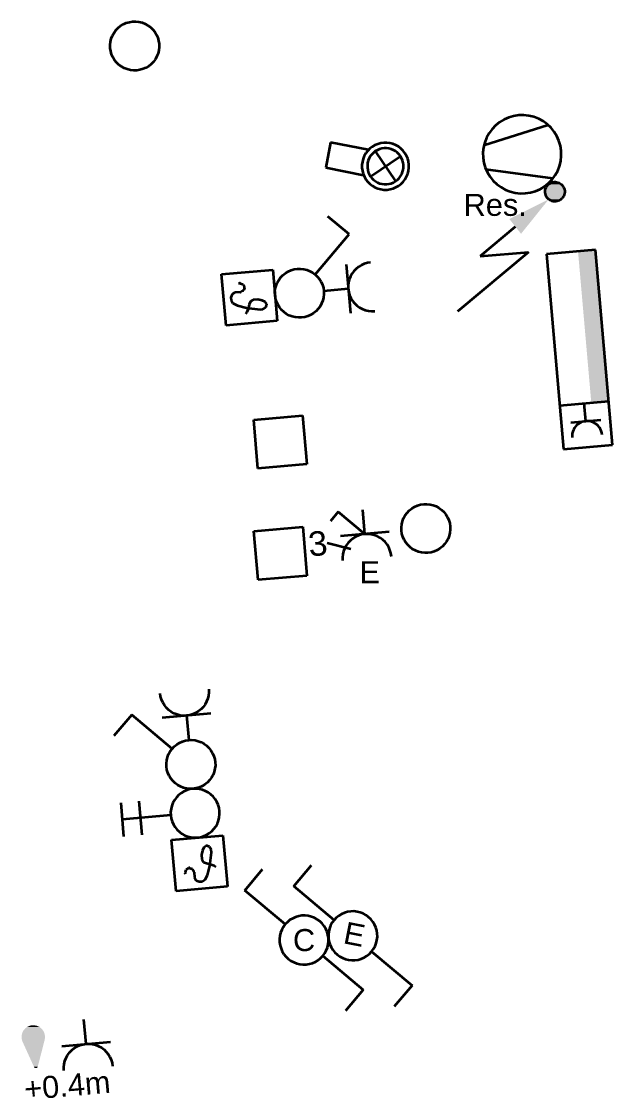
# Model space of a CAD drawing. Extents: x 800 to 1481, y 55 to 490.
# Drawn here: x 1275.78 to 1299.9, y 336.45 to 380.44 of the extents above; entities that cross this region are included whole.
import ezdxf

# ---------------------------------------------------------------- set-up
doc = ezdxf.new("R2010")
doc.units = 0
doc.layers.get('0').update_dxf_attribs({"lineweight": 18})
for name, color, linetype, lineweight, true_color in [('E_Licht', 7, 'Continuous', 35, 0x0080ff), ('E_Multimedia', 7, 'Continuous', 35, 0x00e500), ('E_RTH', 5, 'Continuous', 35, 0x0000ff)]:
    doc.layers.add(name, color=color, linetype=linetype, lineweight=lineweight, true_color=true_color)
doc.styles.get("Standard").update_dxf_attribs({"font": 'arial.ttf'})

# ---------------------------------------------------------------- blocks, each defined once
blk = doc.blocks.new('Temperaturmelder_ UP-A0Q9B2C5AY', base_point=(1281.909, 344.919))
at = {"color": 0, "linetype": 'ByBlock', "lineweight": -2, "ltscale": 0.35}
for p, q in [((1281.909, 347.011), (1284.001, 347.194)), ((1284.001, 347.194), (1284.184, 345.102)), ((1282.092, 344.919), (1281.909, 347.011)), ((1283.216, 346.704), (1283.166, 346.579)), ((1283.298, 346.755), (1283.216, 346.704)), ((1283.307, 346.759), (1283.298, 346.755)), ((1283.316, 346.763), (1283.307, 346.759)), ((1283.326, 346.765), (1283.316, 346.763)), ((1283.336, 346.766), (1283.326, 346.765)), ((1283.345, 346.765), (1283.336, 346.766)), ((1283.355, 346.764), (1283.345, 346.765)), ((1283.365, 346.761), (1283.355, 346.764)), ((1283.455, 346.725), (1283.365, 346.761)), ((1283.525, 346.611), (1283.455, 346.725)), ((1283.166, 346.579), (1283.122, 346.395)), ((1283.122, 346.395), (1283.138, 346.215)), ((1283.463, 345.943), (1283.535, 346.491)), ((1283.535, 346.491), (1283.525, 346.611)), ((1282.508, 345.788), (1282.505, 345.782)), ((1282.512, 345.795), (1282.508, 345.788)), ((1282.516, 345.8), (1282.512, 345.795)), ((1282.522, 345.805), (1282.516, 345.8)), ((1282.528, 345.809), (1282.522, 345.805)), ((1282.528, 345.809), (1282.602, 345.855)), ((1282.609, 345.858), (1282.602, 345.855)), ((1282.616, 345.861), (1282.609, 345.858)), ((1282.623, 345.862), (1282.616, 345.861)), ((1282.63, 345.863), (1282.623, 345.862)), ((1282.638, 345.863), (1282.63, 345.863)), ((1282.645, 345.861), (1282.638, 345.863)), ((1282.652, 345.859), (1282.645, 345.861)), ((1282.652, 345.859), (1282.733, 345.827)), ((1282.74, 345.824), (1282.733, 345.827)), ((1282.746, 345.82), (1282.74, 345.824)), ((1282.752, 345.815), (1282.746, 345.82)), ((1282.756, 345.81), (1282.752, 345.815)), ((1282.761, 345.804), (1282.756, 345.81)), ((1282.761, 345.804), (1282.812, 345.721)), ((1283.138, 346.215), (1283.208, 346.101)), ((1283.208, 346.101), (1283.333, 346.052)), ((1283.333, 346.052), (1283.517, 346.008)), ((1283.375, 345.574), (1283.463, 345.943)), ((1283.517, 346.008), (1283.642, 345.958)), ((1283.642, 345.958), (1283.707, 345.904)), ((1282.466, 345.683), (1282.464, 345.674)), ((1282.464, 345.674), (1282.464, 345.666)), ((1282.464, 345.666), (1282.464, 345.657)), ((1282.468, 345.615), (1282.464, 345.657)), ((1282.469, 345.691), (1282.466, 345.683)), ((1282.469, 345.691), (1282.505, 345.782)), ((1282.816, 345.713), (1282.812, 345.721)), ((1282.819, 345.705), (1282.816, 345.713)), ((1282.821, 345.697), (1282.819, 345.705)), ((1282.823, 345.688), (1282.821, 345.697)), ((1282.823, 345.688), (1282.842, 345.467)), ((1282.842, 345.467), (1282.912, 345.353)), ((1282.912, 345.353), (1283.037, 345.303)), ((1283.156, 345.314), (1283.271, 345.384)), ((1283.271, 345.384), (1283.375, 345.574)), ((1284.184, 345.102), (1282.092, 344.919)), ((1283.037, 345.303), (1283.156, 345.314))]:
    blk.add_line(p, q, dxfattribs=at)
blk = doc.blocks.new('Storentaster_ UP-A0Q9B2C7AY', base_point=(1279.843, 347.1))
at = {"color": 0, "lineweight": -2}
for p, q in [((1282.294, 348.918), (1282.192, 348.836)), ((1282.406, 348.986), (1282.294, 348.918)), ((1282.526, 349.039), (1282.406, 348.986)), ((1282.651, 349.075), (1282.526, 349.039)), ((1282.78, 349.095), (1282.651, 349.075)), ((1282.911, 349.098), (1282.78, 349.095)), ((1283.041, 349.084), (1282.911, 349.098)), ((1283.168, 349.053), (1283.041, 349.084)), ((1283.29, 349.005), (1283.168, 349.053)), ((1283.405, 348.942), (1283.29, 349.005)), ((1283.51, 348.865), (1283.405, 348.942)), ((1283.605, 348.775), (1283.51, 348.865)), ((1279.963, 347.152), (1279.843, 348.527)), ((1280.701, 347.217), (1280.581, 348.592)), ((1281.961, 348.522), (1281.914, 348.4)), ((1282.024, 348.636), (1281.961, 348.522)), ((1282.102, 348.742), (1282.024, 348.636)), ((1282.192, 348.836), (1282.102, 348.742)), ((1283.687, 348.673), (1283.605, 348.775)), ((1283.755, 348.561), (1283.687, 348.673)), ((1283.807, 348.441), (1283.755, 348.561)), ((1283.844, 348.316), (1283.807, 348.441)), ((1281.871, 348.012), (1279.903, 347.84)), ((1281.883, 348.273), (1281.869, 348.143)), ((1281.869, 348.143), (1281.871, 348.012)), ((1281.871, 348.012), (1281.891, 347.883)), ((1281.914, 348.4), (1281.883, 348.273)), ((1283.864, 348.186), (1283.844, 348.316)), ((1283.852, 347.925), (1283.867, 348.055)), ((1283.867, 348.055), (1283.864, 348.186)), ((1281.891, 347.883), (1281.928, 347.757)), ((1281.928, 347.757), (1281.981, 347.637)), ((1281.981, 347.637), (1282.048, 347.526)), ((1283.634, 347.456), (1283.711, 347.562)), ((1283.711, 347.562), (1283.774, 347.676)), ((1283.774, 347.676), (1283.821, 347.798)), ((1283.821, 347.798), (1283.852, 347.925)), ((1282.048, 347.526), (1282.13, 347.424)), ((1282.13, 347.424), (1282.225, 347.333)), ((1282.225, 347.333), (1282.33, 347.256)), ((1282.33, 347.256), (1282.445, 347.193)), ((1282.445, 347.193), (1282.567, 347.145)), ((1282.567, 347.145), (1282.694, 347.114)), ((1282.694, 347.114), (1282.824, 347.1)), ((1282.824, 347.1), (1282.955, 347.103)), ((1282.955, 347.103), (1283.084, 347.123)), ((1283.084, 347.123), (1283.21, 347.159)), ((1283.21, 347.159), (1283.329, 347.212)), ((1283.329, 347.212), (1283.441, 347.28)), ((1283.441, 347.28), (1283.543, 347.362)), ((1283.543, 347.362), (1283.634, 347.456))]:
    blk.add_line(p, q, dxfattribs=at)
blk = doc.blocks.new('Schalter_ Schema 0_ UP-A0Q9B2C9AY', base_point=(1279.554, 349.092))
at = {"color": 0, "linetype": 'ByBlock', "lineweight": -2, "ltscale": 0.35}
for p, q in [((1280.279, 352.117), (1279.554, 351.253)), ((1281.927, 350.734), (1280.279, 352.117)), ((1282.351, 351.031), (1282.477, 351.068)), ((1282.477, 351.068), (1282.606, 351.088)), ((1282.606, 351.088), (1282.737, 351.091)), ((1282.737, 351.091), (1282.867, 351.076)), ((1282.867, 351.076), (1282.994, 351.045)), ((1281.787, 350.514), (1281.85, 350.629)), ((1281.85, 350.629), (1281.927, 350.734)), ((1281.927, 350.734), (1282.018, 350.829)), ((1282.018, 350.829), (1282.12, 350.911)), ((1282.12, 350.911), (1282.232, 350.978)), ((1282.232, 350.978), (1282.351, 351.031)), ((1282.994, 351.045), (1283.116, 350.998)), ((1283.116, 350.998), (1283.231, 350.935)), ((1283.231, 350.935), (1283.336, 350.858)), ((1283.336, 350.858), (1283.431, 350.767)), ((1283.431, 350.767), (1283.512, 350.665)), ((1283.512, 350.665), (1283.58, 350.553)), ((1281.694, 350.135), (1281.708, 350.265)), ((1281.708, 350.265), (1281.74, 350.392)), ((1281.74, 350.392), (1281.787, 350.514)), ((1283.58, 350.553), (1283.633, 350.434)), ((1283.633, 350.434), (1283.67, 350.308)), ((1283.67, 350.308), (1283.689, 350.179)), ((1281.697, 350.004), (1281.694, 350.135)), ((1281.717, 349.875), (1281.697, 350.004)), ((1281.754, 349.749), (1281.717, 349.875)), ((1281.806, 349.63), (1281.754, 349.749)), ((1283.647, 349.791), (1283.6, 349.669)), ((1283.678, 349.918), (1283.647, 349.791)), ((1283.692, 350.048), (1283.678, 349.918)), ((1283.689, 350.179), (1283.692, 350.048)), ((1281.874, 349.518), (1281.806, 349.63)), ((1281.956, 349.416), (1281.874, 349.518)), ((1282.051, 349.325), (1281.956, 349.416)), ((1282.156, 349.248), (1282.051, 349.325)), ((1283.369, 349.354), (1283.267, 349.272)), ((1283.459, 349.449), (1283.369, 349.354)), ((1283.537, 349.554), (1283.459, 349.449)), ((1283.6, 349.669), (1283.537, 349.554)), ((1282.271, 349.185), (1282.156, 349.248)), ((1282.393, 349.138), (1282.271, 349.185)), ((1282.52, 349.107), (1282.393, 349.138)), ((1282.65, 349.092), (1282.52, 349.107)), ((1282.78, 349.095), (1282.65, 349.092)), ((1282.91, 349.115), (1282.78, 349.095)), ((1283.035, 349.152), (1282.91, 349.115)), ((1283.155, 349.204), (1283.035, 349.152)), ((1283.267, 349.272), (1283.155, 349.204))]:
    blk.add_line(p, q, dxfattribs=at)
blk = doc.blocks.new('Steckdose T13_ UP-A0Q9B2CBAY', base_point=(1281.436, 351.088))
at = {"color": 0, "linetype": 'ByBlock', "lineweight": -2, "ltscale": 0.35}
for p, q in [((1281.456, 352.864), (1281.436, 352.993)), ((1281.492, 352.738), (1281.456, 352.864)), ((1283.417, 352.906), (1283.386, 352.779)), ((1283.431, 353.036), (1283.417, 352.906)), ((1283.428, 353.167), (1283.431, 353.036)), ((1281.545, 352.618), (1281.492, 352.738)), ((1281.613, 352.506), (1281.545, 352.618)), ((1281.695, 352.404), (1281.613, 352.506)), ((1281.789, 352.314), (1281.695, 352.404)), ((1283.198, 352.437), (1283.107, 352.343)), ((1283.275, 352.543), (1283.198, 352.437)), ((1283.338, 352.657), (1283.275, 352.543)), ((1283.386, 352.779), (1283.338, 352.657)), ((1283.515, 352.171), (1281.523, 351.997)), ((1281.895, 352.237), (1281.789, 352.314)), ((1282.009, 352.174), (1281.895, 352.237)), ((1282.131, 352.126), (1282.009, 352.174)), ((1282.258, 352.095), (1282.131, 352.126)), ((1282.388, 352.081), (1282.258, 352.095)), ((1282.519, 352.084), (1282.388, 352.081)), ((1282.648, 352.104), (1282.519, 352.084)), ((1282.519, 352.084), (1282.606, 351.088)), ((1282.774, 352.14), (1282.648, 352.104)), ((1282.894, 352.193), (1282.774, 352.14)), ((1283.005, 352.261), (1282.894, 352.193)), ((1283.107, 352.343), (1283.005, 352.261))]:
    blk.add_line(p, q, dxfattribs=at)
blk = doc.blocks.new('Steckdose T13_ UP_ 3-fach_ geschaltet-A0Q9B2E9AY', base_point=(1287.443, 358.415))
at = {"color": 0, "linetype": 'ByBlock', "lineweight": -2, "ltscale": 0.35}
for p, q in [((1288.709, 360.407), (1288.387, 360.023)), ((1289.792, 359.498), (1288.709, 360.407)), ((1289.792, 359.498), (1289.705, 360.495)), ((1290.789, 359.586), (1288.796, 359.411)), ((1289.538, 359.442), (1289.418, 359.389)), ((1289.663, 359.479), (1289.538, 359.442)), ((1289.792, 359.498), (1289.663, 359.479)), ((1289.923, 359.501), (1289.792, 359.498)), ((1290.053, 359.487), (1289.923, 359.501)), ((1290.18, 359.456), (1290.053, 359.487)), ((1290.302, 359.409), (1290.18, 359.456)), ((1289.227, 358.878), (1288.257, 359.133)), ((1289.036, 359.04), (1288.973, 358.925)), ((1289.113, 359.145), (1289.036, 359.04)), ((1289.204, 359.24), (1289.113, 359.145)), ((1289.306, 359.321), (1289.204, 359.24)), ((1289.418, 359.389), (1289.306, 359.321)), ((1290.417, 359.346), (1290.302, 359.409)), ((1290.522, 359.268), (1290.417, 359.346)), ((1290.617, 359.178), (1290.522, 359.268)), ((1290.699, 359.076), (1290.617, 359.178)), ((1290.767, 358.964), (1290.699, 359.076)), ((1288.895, 358.676), (1288.88, 358.546)), ((1288.88, 358.546), (1288.883, 358.415)), ((1288.926, 358.803), (1288.895, 358.676)), ((1288.973, 358.925), (1288.926, 358.803)), ((1290.819, 358.844), (1290.767, 358.964)), ((1290.856, 358.719), (1290.819, 358.844)), ((1290.876, 358.589), (1290.856, 358.719))]:
    blk.add_line(p, q, dxfattribs=at)
at = {"color": 0, "linetype": 'ByBlock', "lineweight": -2, "ltscale": 0.35, "insert": (1287.443, 359.581), "char_height": 1, "attachment_point": 1, "rotation": 5}
blk.add_mtext('{\\fArial;3}', dxfattribs=at)
blk = doc.blocks.new('Bauteilbeschriftung-A0Q9B2EBAY', base_point=(1289.573, 357.493))
at = {"color": 0, "linetype": 'ByBlock', "lineweight": -2, "ltscale": 0.35, "insert": (1289.573, 358.393), "char_height": 0.9, "attachment_point": 1}
blk.add_mtext('{\\fArial;E}', dxfattribs=at)
blk = doc.blocks.new('Schalter_ Schema 3_ UP-A0Q9B2EDAY', base_point=(1286.89, 340.201))
at = {"color": 0, "linetype": 'ByBlock', "lineweight": -2, "ltscale": 0.35}
for p, q in [((1286.89, 345.116), (1287.615, 345.98)), ((1288.539, 343.733), (1286.89, 345.116)), ((1288.962, 344.03), (1288.843, 343.978)), ((1289.088, 344.067), (1288.962, 344.03)), ((1289.217, 344.087), (1289.088, 344.067)), ((1289.348, 344.09), (1289.217, 344.087)), ((1289.478, 344.075), (1289.348, 344.09)), ((1289.605, 344.044), (1289.478, 344.075)), ((1289.727, 343.997), (1289.605, 344.044)), ((1288.461, 343.628), (1288.398, 343.513)), ((1288.538, 343.733), (1288.461, 343.628)), ((1288.629, 343.828), (1288.538, 343.733)), ((1288.731, 343.91), (1288.629, 343.828)), ((1288.843, 343.978), (1288.731, 343.91)), ((1289.842, 343.934), (1289.727, 343.997)), ((1289.947, 343.857), (1289.842, 343.934)), ((1290.042, 343.766), (1289.947, 343.857)), ((1290.124, 343.664), (1290.042, 343.766)), ((1290.191, 343.552), (1290.124, 343.664)), ((1288.32, 343.264), (1288.305, 343.134)), ((1288.351, 343.391), (1288.32, 343.264)), ((1288.398, 343.513), (1288.351, 343.391)), ((1290.244, 343.432), (1290.191, 343.552)), ((1290.281, 343.307), (1290.244, 343.432)), ((1290.301, 343.178), (1290.281, 343.307)), ((1290.303, 343.047), (1290.301, 343.178)), ((1288.305, 343.134), (1288.308, 343.003)), ((1288.308, 343.003), (1288.328, 342.874)), ((1288.328, 342.874), (1288.365, 342.749)), ((1288.365, 342.749), (1288.417, 342.629)), ((1290.211, 342.668), (1290.258, 342.79)), ((1290.258, 342.79), (1290.289, 342.917)), ((1290.289, 342.917), (1290.303, 343.047)), ((1288.417, 342.629), (1288.485, 342.517)), ((1288.485, 342.517), (1288.567, 342.415)), ((1288.567, 342.415), (1288.662, 342.325)), ((1288.662, 342.325), (1288.767, 342.247)), ((1289.766, 342.203), (1289.878, 342.271)), ((1289.878, 342.271), (1289.98, 342.353)), ((1289.98, 342.353), (1290.07, 342.448)), ((1290.07, 342.448), (1290.148, 342.553)), ((1290.07, 342.448), (1291.718, 341.065)), ((1290.148, 342.553), (1290.211, 342.668)), ((1288.767, 342.247), (1288.882, 342.184)), ((1288.882, 342.184), (1289.004, 342.137)), ((1289.004, 342.137), (1289.131, 342.106)), ((1289.131, 342.106), (1289.261, 342.091)), ((1289.261, 342.091), (1289.391, 342.094)), ((1289.391, 342.094), (1289.521, 342.114)), ((1289.521, 342.114), (1289.646, 342.151)), ((1289.646, 342.151), (1289.766, 342.203)), ((1291.718, 341.065), (1290.993, 340.201))]:
    blk.add_line(p, q, dxfattribs=at)
blk = doc.blocks.new('Bauteilbeschriftung-A0Q9B2EFAY', base_point=(1288.871, 342.663))
at = {"color": 0, "linetype": 'ByBlock', "lineweight": -2, "ltscale": 0.35, "insert": (1289.043, 343.675), "char_height": 0.9, "attachment_point": 1, "rotation": 348.97}
blk.add_mtext('{\\fArial;E}', dxfattribs=at)
blk = doc.blocks.new('Schalter_ Schema 3_ UP-A0Q9B2EHAY', base_point=(1284.898, 340.027))
at = {"color": 0, "linetype": 'ByBlock', "lineweight": -2, "ltscale": 0.35}
for p, q in [((1284.898, 344.942), (1285.623, 345.806)), ((1286.546, 343.559), (1284.898, 344.942)), ((1286.636, 343.654), (1286.546, 343.559)), ((1286.738, 343.736), (1286.636, 343.654)), ((1286.85, 343.803), (1286.738, 343.736)), ((1286.97, 343.856), (1286.85, 343.803)), ((1287.096, 343.893), (1286.97, 343.856)), ((1287.225, 343.913), (1287.096, 343.893)), ((1287.356, 343.915), (1287.225, 343.913)), ((1287.486, 343.901), (1287.356, 343.915)), ((1287.613, 343.87), (1287.486, 343.901)), ((1287.735, 343.823), (1287.613, 343.87)), ((1287.849, 343.76), (1287.735, 343.823)), ((1287.955, 343.682), (1287.849, 343.76)), ((1288.049, 343.592), (1287.955, 343.682)), ((1288.131, 343.49), (1288.049, 343.592)), ((1286.358, 343.217), (1286.327, 343.09)), ((1286.406, 343.339), (1286.358, 343.217)), ((1286.469, 343.454), (1286.406, 343.339)), ((1286.546, 343.559), (1286.469, 343.454)), ((1288.199, 343.378), (1288.131, 343.49)), ((1288.252, 343.258), (1288.199, 343.378)), ((1288.288, 343.133), (1288.252, 343.258)), ((1286.327, 343.09), (1286.313, 342.96)), ((1286.313, 342.96), (1286.316, 342.829)), ((1286.316, 342.829), (1286.336, 342.7)), ((1288.266, 342.616), (1288.297, 342.743)), ((1288.308, 343.003), (1288.288, 343.133)), ((1288.297, 342.743), (1288.311, 342.873)), ((1288.311, 342.873), (1288.308, 343.003)), ((1286.336, 342.7), (1286.372, 342.574)), ((1286.372, 342.574), (1286.425, 342.455)), ((1286.425, 342.455), (1286.493, 342.343)), ((1286.493, 342.343), (1286.575, 342.241)), ((1287.988, 342.179), (1288.078, 342.274)), ((1288.078, 342.274), (1288.155, 342.379)), ((1288.078, 342.274), (1289.726, 340.89)), ((1288.155, 342.379), (1288.218, 342.494)), ((1288.218, 342.494), (1288.266, 342.616)), ((1286.575, 342.241), (1286.669, 342.15)), ((1286.669, 342.15), (1286.775, 342.073)), ((1286.775, 342.073), (1286.889, 342.01)), ((1286.889, 342.01), (1287.011, 341.963)), ((1287.011, 341.963), (1287.138, 341.932)), ((1287.138, 341.932), (1287.268, 341.917)), ((1287.268, 341.917), (1287.399, 341.92)), ((1287.399, 341.92), (1287.528, 341.94)), ((1287.528, 341.94), (1287.654, 341.977)), ((1287.654, 341.977), (1287.774, 342.029)), ((1287.774, 342.029), (1287.886, 342.097)), ((1287.886, 342.097), (1287.988, 342.179)), ((1289.726, 340.89), (1289.001, 340.027))]:
    blk.add_line(p, q, dxfattribs=at)
blk = doc.blocks.new('Bauteilbeschriftung-A0Q9B2EJAY', base_point=(1286.858, 342.466))
at = {"color": 0, "linetype": 'ByBlock', "lineweight": -2, "ltscale": 0.35, "insert": (1286.858, 343.366), "char_height": 0.9, "attachment_point": 1}
blk.add_mtext('{\\fArial;C}', dxfattribs=at)
blk = doc.blocks.new('Abzweigdose quadratisch (multi) UP-A0Q9B32ZAY', base_point=(1285.265, 357.626))
at = {"color": 0, "lineweight": -2}
for p, q in [((1285.265, 359.618), (1287.257, 359.793)), ((1285.439, 357.626), (1285.265, 359.618)), ((1287.257, 359.793), (1287.431, 357.8)), ((1287.431, 357.8), (1285.439, 357.626))]:
    blk.add_line(p, q, dxfattribs=at)
blk = doc.blocks.new('Temperaturmelder_ UP-A0Q9B3NRAY', base_point=(1283.945, 368.025))
at = {"color": 0, "linetype": 'ByBlock', "lineweight": -2, "ltscale": 0.35}
for p, q in [((1283.945, 370.117), (1286.037, 370.3)), ((1284.128, 368.025), (1283.945, 370.117)), ((1286.037, 370.3), (1286.22, 368.208)), ((1284.64, 369.741), (1284.682, 369.744)), ((1284.691, 369.745), (1284.682, 369.744)), ((1284.7, 369.744), (1284.691, 369.745)), ((1284.708, 369.742), (1284.7, 369.744)), ((1284.716, 369.74), (1284.708, 369.742)), ((1284.716, 369.74), (1284.807, 369.704)), ((1284.814, 369.701), (1284.807, 369.704)), ((1284.82, 369.697), (1284.814, 369.701)), ((1284.825, 369.692), (1284.82, 369.697)), ((1284.83, 369.687), (1284.825, 369.692)), ((1284.834, 369.681), (1284.83, 369.687)), ((1284.834, 369.681), (1284.88, 369.606)), ((1284.885, 369.556), (1284.852, 369.475)), ((1284.884, 369.6), (1284.88, 369.606)), ((1284.886, 369.593), (1284.884, 369.6)), ((1284.885, 369.556), (1284.887, 369.563)), ((1284.888, 369.586), (1284.886, 369.593)), ((1284.887, 369.563), (1284.888, 369.571)), ((1284.888, 369.578), (1284.888, 369.586)), ((1284.888, 369.571), (1284.888, 369.578)), ((1284.378, 369.296), (1284.329, 369.171)), ((1284.329, 369.171), (1284.339, 369.052)), ((1284.492, 369.366), (1284.378, 369.296)), ((1284.714, 369.386), (1284.492, 369.366)), ((1284.714, 369.386), (1284.722, 369.387)), ((1284.722, 369.387), (1284.731, 369.389)), ((1284.731, 369.389), (1284.739, 369.393)), ((1284.739, 369.393), (1284.746, 369.397)), ((1284.83, 369.448), (1284.746, 369.397)), ((1284.83, 369.448), (1284.835, 369.452)), ((1284.835, 369.452), (1284.841, 369.457)), ((1284.841, 369.457), (1284.845, 369.462)), ((1284.845, 369.462), (1284.849, 369.469)), ((1284.849, 369.469), (1284.852, 369.475)), ((1284.339, 369.052), (1284.409, 368.938)), ((1284.409, 368.938), (1284.599, 368.834)), ((1284.599, 368.834), (1284.968, 368.746)), ((1284.968, 368.746), (1285.516, 368.673)), ((1285.033, 368.691), (1284.984, 368.566)), ((1285.077, 368.876), (1285.033, 368.691)), ((1285.126, 369), (1285.077, 368.876)), ((1285.241, 369.071), (1285.126, 369)), ((1285.42, 369.086), (1285.241, 369.071)), ((1285.605, 369.042), (1285.42, 369.086)), ((1285.516, 368.673), (1285.636, 368.684)), ((1285.729, 368.993), (1285.605, 369.042)), ((1285.636, 368.684), (1285.75, 368.754)), ((1285.78, 368.911), (1285.729, 368.993)), ((1285.75, 368.754), (1285.786, 368.844)), ((1285.785, 368.902), (1285.78, 368.911)), ((1285.788, 368.892), (1285.785, 368.902)), ((1285.786, 368.844), (1285.789, 368.853)), ((1285.79, 368.883), (1285.788, 368.892)), ((1285.789, 368.853), (1285.791, 368.863)), ((1285.791, 368.873), (1285.79, 368.883)), ((1285.791, 368.863), (1285.791, 368.873)), ((1284.984, 368.566), (1284.929, 368.501)), ((1286.22, 368.208), (1284.128, 368.025))]:
    blk.add_line(p, q, dxfattribs=at)
blk = doc.blocks.new('Schalter_ Schema 0_ UP-A0Q9B3NTAY', base_point=(1286.125, 368.342))
at = {"color": 0, "linetype": 'ByBlock', "lineweight": -2, "ltscale": 0.35}
for p, q in [((1289.15, 371.755), (1288.286, 372.48)), ((1287.767, 370.107), (1289.15, 371.755)), ((1286.281, 369.878), (1286.358, 369.984)), ((1286.358, 369.984), (1286.449, 370.078)), ((1286.449, 370.078), (1286.551, 370.16)), ((1286.551, 370.16), (1286.663, 370.228)), ((1286.663, 370.228), (1286.782, 370.28)), ((1286.782, 370.28), (1286.908, 370.317)), ((1286.908, 370.317), (1287.037, 370.337)), ((1287.037, 370.337), (1287.168, 370.34)), ((1287.168, 370.34), (1287.298, 370.326)), ((1287.298, 370.326), (1287.425, 370.295)), ((1287.425, 370.295), (1287.547, 370.247)), ((1287.547, 370.247), (1287.662, 370.184)), ((1287.662, 370.184), (1287.767, 370.107)), ((1287.767, 370.107), (1287.862, 370.016)), ((1287.862, 370.016), (1287.944, 369.914)), ((1286.14, 369.514), (1286.171, 369.642)), ((1286.171, 369.642), (1286.218, 369.763)), ((1286.218, 369.763), (1286.281, 369.878)), ((1287.944, 369.914), (1288.011, 369.803)), ((1288.011, 369.803), (1288.064, 369.683)), ((1288.064, 369.683), (1288.101, 369.557)), ((1288.101, 369.557), (1288.121, 369.428)), ((1286.125, 369.384), (1286.14, 369.514)), ((1286.128, 369.254), (1286.125, 369.384)), ((1286.148, 369.124), (1286.128, 369.254)), ((1286.185, 368.999), (1286.148, 369.124)), ((1288.109, 369.167), (1288.078, 369.04)), ((1288.123, 369.297), (1288.109, 369.167)), ((1288.121, 369.428), (1288.123, 369.297)), ((1286.237, 368.879), (1286.185, 368.999)), ((1286.305, 368.767), (1286.237, 368.879)), ((1286.387, 368.665), (1286.305, 368.767)), ((1286.482, 368.575), (1286.387, 368.665)), ((1287.89, 368.698), (1287.8, 368.604)), ((1287.968, 368.804), (1287.89, 368.698)), ((1288.031, 368.918), (1287.968, 368.804)), ((1288.078, 369.04), (1288.031, 368.918)), ((1286.587, 368.497), (1286.482, 368.575)), ((1286.702, 368.434), (1286.587, 368.497)), ((1286.824, 368.387), (1286.702, 368.434)), ((1286.951, 368.356), (1286.824, 368.387)), ((1287.081, 368.342), (1286.951, 368.356)), ((1287.212, 368.345), (1287.081, 368.342)), ((1287.341, 368.365), (1287.212, 368.345)), ((1287.466, 368.401), (1287.341, 368.365)), ((1287.586, 368.454), (1287.466, 368.401)), ((1287.698, 368.522), (1287.586, 368.454)), ((1287.8, 368.604), (1287.698, 368.522))]:
    blk.add_line(p, q, dxfattribs=at)
blk = doc.blocks.new('Steckdose T13_ UP-A0Q9B3NVAY', base_point=(1288.121, 368.519))
at = {"color": 0, "linetype": 'ByBlock', "lineweight": -2, "ltscale": 0.35}
for p, q in [((1289.03, 370.511), (1289.204, 368.519)), ((1289.539, 370.421), (1289.437, 370.34)), ((1289.651, 370.489), (1289.539, 370.421)), ((1289.771, 370.542), (1289.651, 370.489)), ((1289.897, 370.579), (1289.771, 370.542)), ((1290.026, 370.598), (1289.897, 370.579)), ((1289.207, 370.025), (1289.159, 369.903)), ((1289.27, 370.14), (1289.207, 370.025)), ((1289.347, 370.245), (1289.27, 370.14)), ((1289.437, 370.34), (1289.347, 370.245)), ((1289.128, 369.776), (1289.114, 369.646)), ((1289.114, 369.646), (1289.117, 369.515)), ((1289.159, 369.903), (1289.128, 369.776)), ((1289.117, 369.515), (1288.121, 369.428)), ((1289.117, 369.515), (1289.137, 369.386)), ((1289.137, 369.386), (1289.173, 369.26)), ((1289.173, 369.26), (1289.226, 369.141)), ((1289.226, 369.141), (1289.294, 369.029)), ((1289.294, 369.029), (1289.376, 368.927)), ((1289.376, 368.927), (1289.47, 368.836)), ((1289.47, 368.836), (1289.576, 368.759)), ((1289.576, 368.759), (1289.69, 368.696)), ((1289.69, 368.696), (1289.812, 368.649)), ((1289.812, 368.649), (1289.939, 368.617)), ((1289.939, 368.617), (1290.069, 368.603)), ((1290.069, 368.603), (1290.2, 368.606))]:
    blk.add_line(p, q, dxfattribs=at)
blk = doc.blocks.new('Spiegelschrank mit Steckdose R.-A0Q9B3NXAY', base_point=(1297.208, 362.966))
at = {"color": 0, "lineweight": -2}
for p, q in [((1299.2, 371.11), (1297.208, 370.936)), ((1297.208, 370.936), (1297.905, 362.966)), ((1299.897, 363.141), (1299.2, 371.11)), ((1297.748, 364.759), (1299.74, 364.934)), ((1298.808, 364.116), (1298.744, 364.847)), ((1298.197, 364.063), (1299.419, 364.17)), ((1298.344, 363.835), (1298.306, 363.765)), ((1298.392, 363.9), (1298.344, 363.835)), ((1298.447, 363.957), (1298.392, 363.9)), ((1298.51, 364.008), (1298.447, 363.957)), ((1298.578, 364.049), (1298.51, 364.008)), ((1298.652, 364.082), (1298.578, 364.049)), ((1298.729, 364.104), (1298.652, 364.082)), ((1298.808, 364.116), (1298.729, 364.104)), ((1298.888, 364.118), (1298.808, 364.116)), ((1298.968, 364.109), (1298.888, 364.118)), ((1299.046, 364.09), (1298.968, 364.109)), ((1299.121, 364.061), (1299.046, 364.09)), ((1299.191, 364.023), (1299.121, 364.061)), ((1299.256, 363.975), (1299.191, 364.023)), ((1299.313, 363.92), (1299.256, 363.975)), ((1299.364, 363.857), (1299.313, 363.92)), ((1299.405, 363.789), (1299.364, 363.857)), ((1298.258, 363.612), (1298.249, 363.532)), ((1298.249, 363.532), (1298.251, 363.452)), ((1298.277, 363.69), (1298.258, 363.612)), ((1298.306, 363.765), (1298.277, 363.69)), ((1299.438, 363.715), (1299.405, 363.789)), ((1299.46, 363.638), (1299.438, 363.715)), ((1299.472, 363.559), (1299.46, 363.638)), ((1297.905, 362.966), (1299.897, 363.141))]:
    blk.add_line(p, q, dxfattribs=at)
for points in [[(1299.205, 371.048), (1298.493, 371.048), (1299.2, 371.11)], [(1299.028, 364.934), (1299.205, 371.048), (1298.493, 371.048)], [(1299.74, 364.934), (1299.028, 364.934), (1299.205, 371.048)], [(1299.034, 364.872), (1299.74, 364.934), (1299.028, 364.934)]]:
    blk.add_solid(points, dxfattribs=at)
blk = doc.blocks.new('Ventilator-A0Q9B3NZAY', base_point=(1294.613, 373.418))
at = {"color": 0, "lineweight": -2}
for p, q in [((1295.865, 376.578), (1295.664, 376.52)), ((1296.072, 376.61), (1295.865, 376.578)), ((1296.281, 376.615), (1296.072, 376.61)), ((1296.489, 376.592), (1296.281, 376.615)), ((1296.693, 376.542), (1296.489, 376.592)), ((1297.279, 376.208), (1294.651, 375.372)), ((1295.131, 376.196), (1294.986, 376.045)), ((1295.294, 376.327), (1295.131, 376.196)), ((1295.473, 376.436), (1295.294, 376.327)), ((1295.664, 376.52), (1295.473, 376.436)), ((1296.888, 376.466), (1296.693, 376.542)), ((1297.071, 376.366), (1296.888, 376.466)), ((1297.24, 376.242), (1297.071, 376.366)), ((1297.391, 376.097), (1297.24, 376.242)), ((1294.862, 375.876), (1294.761, 375.693)), ((1294.986, 376.045), (1294.862, 375.876)), ((1297.522, 375.934), (1297.391, 376.097)), ((1297.631, 375.755), (1297.522, 375.934)), ((1297.715, 375.564), (1297.631, 375.755)), ((1294.636, 375.294), (1294.613, 375.086)), ((1294.686, 375.497), (1294.636, 375.294)), ((1294.761, 375.693), (1294.686, 375.497)), ((1297.774, 375.363), (1297.715, 375.564)), ((1297.805, 375.156), (1297.774, 375.363)), ((1294.613, 375.086), (1294.618, 374.877)), ((1294.618, 374.877), (1294.649, 374.67)), ((1297.787, 374.738), (1297.81, 374.947)), ((1297.81, 374.947), (1297.805, 375.156)), ((1294.649, 374.67), (1294.708, 374.469)), ((1294.708, 374.469), (1294.792, 374.278)), ((1297.469, 374.028), (1294.737, 374.395)), ((1297.662, 374.34), (1297.737, 374.535)), ((1297.737, 374.535), (1297.787, 374.738)), ((1294.792, 374.278), (1294.901, 374.099)), ((1294.901, 374.099), (1295.032, 373.935)), ((1297.292, 373.837), (1297.437, 373.988)), ((1297.437, 373.988), (1297.561, 374.157)), ((1297.561, 374.157), (1297.662, 374.34)), ((1295.032, 373.935), (1295.183, 373.791)), ((1295.183, 373.791), (1295.352, 373.667)), ((1295.352, 373.667), (1295.535, 373.566)), ((1295.535, 373.566), (1295.73, 373.49)), ((1296.558, 373.454), (1296.759, 373.513)), ((1296.759, 373.513), (1296.95, 373.597)), ((1296.95, 373.597), (1297.129, 373.706)), ((1297.129, 373.706), (1297.292, 373.837)), ((1295.73, 373.49), (1295.934, 373.441)), ((1295.934, 373.441), (1296.142, 373.418)), ((1296.142, 373.418), (1296.351, 373.422)), ((1296.351, 373.422), (1296.558, 373.454))]:
    blk.add_line(p, q, dxfattribs=at)
blk = doc.blocks.new('Elektroanschluss-A0Q9B3O1AY', base_point=(1293.569, 368.592))
at = {"color": 0, "lineweight": -2}
for p, q in [((1297.15, 373.504), (1297.156, 373.556)), ((1297.151, 373.451), (1297.15, 373.504)), ((1297.156, 373.556), (1297.168, 373.607)), ((1297.168, 373.607), (1297.187, 373.655)), ((1297.187, 373.655), (1297.213, 373.701)), ((1297.213, 373.701), (1297.244, 373.743)), ((1297.244, 373.743), (1297.28, 373.781)), ((1297.28, 373.781), (1297.321, 373.814)), ((1297.321, 373.814), (1297.365, 373.841)), ((1297.365, 373.841), (1297.413, 373.862)), ((1297.413, 373.862), (1297.463, 373.877)), ((1297.463, 373.877), (1297.515, 373.885)), ((1297.515, 373.885), (1297.567, 373.886)), ((1297.567, 373.886), (1297.619, 373.88)), ((1297.619, 373.88), (1297.67, 373.868)), ((1297.67, 373.868), (1297.719, 373.849)), ((1297.719, 373.849), (1297.765, 373.824)), ((1297.765, 373.824), (1297.807, 373.793)), ((1297.807, 373.793), (1297.845, 373.756)), ((1297.845, 373.756), (1297.878, 373.716)), ((1297.878, 373.716), (1297.905, 373.671)), ((1297.905, 373.671), (1297.926, 373.623)), ((1297.926, 373.623), (1297.94, 373.573)), ((1297.94, 373.573), (1297.948, 373.521)), ((1297.948, 373.521), (1297.95, 373.469)), ((1297.159, 373.4), (1297.151, 373.451)), ((1297.174, 373.349), (1297.159, 373.4)), ((1297.195, 373.302), (1297.174, 373.349)), ((1297.222, 373.257), (1297.195, 373.302)), ((1297.255, 373.216), (1297.222, 373.257)), ((1297.293, 373.18), (1297.255, 373.216)), ((1297.335, 373.149), (1297.293, 373.18)), ((1297.381, 373.124), (1297.335, 373.149)), ((1297.43, 373.105), (1297.381, 373.124)), ((1297.48, 373.092), (1297.43, 373.105)), ((1297.533, 373.087), (1297.48, 373.092)), ((1297.585, 373.088), (1297.533, 373.087)), ((1297.637, 373.096), (1297.585, 373.088)), ((1297.687, 373.11), (1297.637, 373.096)), ((1297.735, 373.131), (1297.687, 373.11)), ((1297.779, 373.159), (1297.735, 373.131)), ((1297.82, 373.191), (1297.779, 373.159)), ((1297.856, 373.229), (1297.82, 373.191)), ((1297.887, 373.271), (1297.856, 373.229)), ((1297.912, 373.317), (1297.887, 373.271)), ((1297.931, 373.366), (1297.912, 373.317)), ((1297.944, 373.417), (1297.931, 373.366)), ((1297.95, 373.469), (1297.944, 373.417)), ((1295.932, 372.05), (1294.501, 370.855)), ((1296.471, 371.014), (1293.57, 368.592)), ((1294.501, 370.855), (1296.471, 371.014))]:
    blk.add_line(p, q, dxfattribs=at)
for points in [[(1297.945, 373.451), (1297.151, 373.451), (1297.948, 373.521)], [(1297.151, 373.451), (1297.948, 373.521), (1297.155, 373.521)], [(1297.948, 373.521), (1297.155, 373.521), (1297.941, 373.556)], [(1297.155, 373.521), (1297.941, 373.556), (1297.156, 373.556)], [(1297.941, 373.556), (1297.156, 373.556), (1297.926, 373.623)], [(1297.156, 373.556), (1297.926, 373.623), (1297.177, 373.623)], [(1297.926, 373.623), (1297.177, 373.623), (1297.909, 373.655)], [(1297.177, 373.623), (1297.909, 373.655), (1297.187, 373.655)], [(1297.909, 373.655), (1297.187, 373.655), (1297.878, 373.716)], [(1297.187, 373.655), (1297.878, 373.716), (1297.226, 373.716)], [(1297.878, 373.716), (1297.226, 373.716), (1297.852, 373.743)], [(1297.226, 373.716), (1297.852, 373.743), (1297.244, 373.743)], [(1297.852, 373.743), (1297.244, 373.743), (1297.807, 373.793)], [(1297.244, 373.743), (1297.807, 373.793), (1297.297, 373.793)], [(1297.807, 373.793), (1297.297, 373.793), (1297.774, 373.814)], [(1297.297, 373.793), (1297.774, 373.814), (1297.321, 373.814)], [(1297.774, 373.814), (1297.321, 373.814), (1297.719, 373.849)], [(1297.321, 373.814), (1297.719, 373.849), (1297.387, 373.849)], [(1297.719, 373.849), (1297.387, 373.849), (1297.677, 373.862)], [(1297.387, 373.849), (1297.677, 373.862), (1297.413, 373.862)], [(1297.677, 373.862), (1297.413, 373.862), (1297.619, 373.88)], [(1297.413, 373.862), (1297.619, 373.88), (1297.495, 373.88)], [(1297.619, 373.88), (1297.495, 373.88), (1297.515, 373.885)], [(1296.651, 372.371), (1295.69, 372.371), (1297.3, 373.179)], [(1297.159, 373.417), (1297.945, 373.451), (1297.151, 373.451)], [(1297.944, 373.417), (1297.159, 373.417), (1297.945, 373.451)], [(1297.174, 373.349), (1297.944, 373.417), (1297.159, 373.417)], [(1297.923, 373.349), (1297.174, 373.349), (1297.944, 373.417)], [(1297.191, 373.317), (1297.923, 373.349), (1297.174, 373.349)], [(1297.912, 373.317), (1297.191, 373.317), (1297.923, 373.349)], [(1297.222, 373.257), (1297.912, 373.317), (1297.191, 373.317)], [(1297.874, 373.257), (1297.222, 373.257), (1297.912, 373.317)], [(1297.248, 373.229), (1297.874, 373.257), (1297.222, 373.257)], [(1297.856, 373.229), (1297.248, 373.229), (1297.874, 373.257)], [(1297.293, 373.18), (1297.856, 373.229), (1297.248, 373.229)], [(1297.803, 373.18), (1297.293, 373.18), (1297.856, 373.229)], [(1297.326, 373.159), (1297.803, 373.18), (1297.293, 373.18)], [(1297.779, 373.159), (1297.326, 373.159), (1297.803, 373.18)], [(1297.381, 373.124), (1297.779, 373.159), (1297.326, 373.159)], [(1297.712, 373.124), (1297.381, 373.124), (1297.779, 373.159)], [(1297.423, 373.11), (1297.712, 373.124), (1297.381, 373.124)], [(1297.687, 373.11), (1297.423, 373.11), (1297.712, 373.124)], [(1297.48, 373.092), (1297.687, 373.11), (1297.423, 373.11)], [(1297.605, 373.092), (1297.48, 373.092), (1297.687, 373.11)], [(1297.585, 373.088), (1297.605, 373.092), (1297.48, 373.092)], [(1296.168, 371.768), (1296.651, 372.371), (1295.69, 372.371)]]:
    blk.add_solid(points, dxfattribs=at)
blk = doc.blocks.new('Bauteilbeschriftung-A0Q9B3O3AY', base_point=(1293.821, 372.5))
at = {"color": 0, "linetype": 'ByBlock', "lineweight": -2, "ltscale": 0.35, "insert": (1293.821, 373.4), "char_height": 0.9, "attachment_point": 1}
blk.add_mtext('{\\fArial;Res.}', dxfattribs=at)
blk = doc.blocks.new('Abzweigdose quadratisch (multi) UP-A0Q9B3O5AY', base_point=(1285.258, 362.181))
at = {"color": 0, "lineweight": -2}
for p, q in [((1285.258, 364.173), (1287.25, 364.347)), ((1287.25, 364.347), (1287.425, 362.355)), ((1285.432, 362.181), (1285.258, 364.173)), ((1287.425, 362.355), (1285.432, 362.181))]:
    blk.add_line(p, q, dxfattribs=at)
blk = doc.blocks.new('LED-Deckenleuchte mit Trafotunnel-A0Q9B3VTAY', base_point=(1288.197, 373.568))
at = {"color": 0, "linetype": 'ByBlock', "lineweight": -2, "ltscale": 0.35}
for p, q in [((1288.397, 375.494), (1288.197, 374.469)), ((1289.942, 375.193), (1288.397, 375.494)), ((1290.097, 375.323), (1289.997, 375.246)), ((1290.205, 375.386), (1290.097, 375.323)), ((1290.321, 375.435), (1290.205, 375.386)), ((1290.442, 375.468), (1290.321, 375.435)), ((1290.567, 375.484), (1290.442, 375.468)), ((1290.582, 375.263), (1290.486, 375.25)), ((1290.692, 375.485), (1290.567, 375.484)), ((1290.679, 375.264), (1290.582, 375.263)), ((1290.774, 375.251), (1290.679, 375.264)), ((1290.817, 375.469), (1290.692, 375.485)), ((1290.938, 375.437), (1290.817, 375.469)), ((1291.054, 375.389), (1290.938, 375.437)), ((1291.163, 375.327), (1291.054, 375.389)), ((1291.263, 375.251), (1291.163, 375.327)), ((1289.723, 374.832), (1289.691, 374.71)), ((1289.77, 374.948), (1289.723, 374.832)), ((1289.833, 375.057), (1289.77, 374.948)), ((1289.909, 375.157), (1289.833, 375.057)), ((1289.997, 375.246), (1289.909, 375.157)), ((1289.969, 374.851), (1289.933, 374.761)), ((1290.017, 374.934), (1289.969, 374.851)), ((1290.076, 375.011), (1290.017, 374.934)), ((1290.021, 374.114), (1291.246, 374.939)), ((1290.144, 375.08), (1290.076, 375.011)), ((1290.22, 375.139), (1290.144, 375.08)), ((1290.304, 375.188), (1290.22, 375.139)), ((1290.22, 375.139), (1291.046, 373.914)), ((1290.393, 375.225), (1290.304, 375.188)), ((1290.486, 375.25), (1290.393, 375.225)), ((1290.868, 375.227), (1290.774, 375.251)), ((1290.957, 375.19), (1290.868, 375.227)), ((1291.041, 375.142), (1290.957, 375.19)), ((1291.118, 375.084), (1291.041, 375.142)), ((1291.186, 375.016), (1291.118, 375.084)), ((1291.246, 374.939), (1291.186, 375.016)), ((1291.294, 374.856), (1291.246, 374.939)), ((1291.353, 375.162), (1291.263, 375.251)), ((1291.332, 374.767), (1291.294, 374.856)), ((1291.429, 375.063), (1291.353, 375.162)), ((1291.493, 374.954), (1291.429, 375.063)), ((1291.541, 374.839), (1291.493, 374.954)), ((1291.574, 374.717), (1291.541, 374.839)), ((1288.197, 374.469), (1289.742, 374.168)), ((1289.691, 374.71), (1289.675, 374.586)), ((1289.675, 374.586), (1289.675, 374.46)), ((1289.675, 374.46), (1289.692, 374.336)), ((1289.908, 374.668), (1289.896, 374.572)), ((1289.896, 374.572), (1289.896, 374.475)), ((1289.896, 374.475), (1289.909, 374.38)), ((1289.933, 374.761), (1289.908, 374.668)), ((1289.909, 374.38), (1289.935, 374.286)), ((1291.357, 374.673), (1291.332, 374.767)), ((1291.333, 374.292), (1291.358, 374.385)), ((1291.37, 374.578), (1291.357, 374.673)), ((1291.358, 374.385), (1291.37, 374.481)), ((1291.37, 374.481), (1291.37, 374.578)), ((1291.591, 374.593), (1291.574, 374.717)), ((1291.576, 374.343), (1291.592, 374.467)), ((1291.592, 374.467), (1291.591, 374.593)), ((1289.692, 374.336), (1289.725, 374.214)), ((1289.725, 374.214), (1289.773, 374.098)), ((1289.773, 374.098), (1289.837, 373.99)), ((1289.837, 373.99), (1289.914, 373.891)), ((1289.935, 374.286), (1289.972, 374.197)), ((1289.972, 374.197), (1290.021, 374.114)), ((1290.021, 374.114), (1290.08, 374.037)), ((1290.08, 374.037), (1290.148, 373.969)), ((1290.148, 373.969), (1290.225, 373.911)), ((1291.046, 373.914), (1291.122, 373.973)), ((1291.122, 373.973), (1291.19, 374.042)), ((1291.19, 374.042), (1291.249, 374.119)), ((1291.249, 374.119), (1291.297, 374.202)), ((1291.297, 374.202), (1291.333, 374.292)), ((1291.357, 373.896), (1291.434, 373.996)), ((1291.434, 373.996), (1291.496, 374.105)), ((1291.496, 374.105), (1291.544, 374.221)), ((1291.544, 374.221), (1291.576, 374.343)), ((1289.914, 373.891), (1290.003, 373.802)), ((1290.003, 373.802), (1290.103, 373.726)), ((1290.103, 373.726), (1290.212, 373.664)), ((1290.212, 373.664), (1290.328, 373.616)), ((1290.225, 373.911), (1290.309, 373.863)), ((1290.309, 373.863), (1290.398, 373.826)), ((1290.328, 373.616), (1290.449, 373.584)), ((1290.398, 373.826), (1290.492, 373.802)), ((1290.449, 373.584), (1290.574, 373.568)), ((1290.492, 373.802), (1290.588, 373.789)), ((1290.574, 373.568), (1290.7, 373.569)), ((1290.588, 373.789), (1290.684, 373.79)), ((1290.684, 373.79), (1290.78, 373.803)), ((1290.7, 373.569), (1290.824, 373.585)), ((1290.78, 373.803), (1290.873, 373.828)), ((1290.824, 373.585), (1290.945, 373.618)), ((1290.873, 373.828), (1290.962, 373.865)), ((1290.945, 373.618), (1291.061, 373.667)), ((1290.962, 373.865), (1291.046, 373.914)), ((1291.061, 373.667), (1291.17, 373.73)), ((1291.17, 373.73), (1291.269, 373.807)), ((1291.269, 373.807), (1291.357, 373.896))]:
    blk.add_line(p, q, dxfattribs=at)
blk = doc.blocks.new('Einlasskasten UP-A0Q9B3WFAY', base_point=(1291.283, 358.731))
at = {"color": 0, "lineweight": -2}
for p, q in [((1291.438, 360.268), (1291.516, 360.373)), ((1291.516, 360.373), (1291.606, 360.468)), ((1291.606, 360.468), (1291.708, 360.549)), ((1291.708, 360.549), (1291.82, 360.617)), ((1291.82, 360.617), (1291.94, 360.67)), ((1291.94, 360.67), (1292.065, 360.707)), ((1292.065, 360.707), (1292.194, 360.726)), ((1292.194, 360.726), (1292.325, 360.729)), ((1292.325, 360.729), (1292.455, 360.715)), ((1292.455, 360.715), (1292.582, 360.684)), ((1292.582, 360.684), (1292.704, 360.637)), ((1292.704, 360.637), (1292.819, 360.574)), ((1292.819, 360.574), (1292.924, 360.496)), ((1292.924, 360.496), (1293.019, 360.406)), ((1293.019, 360.406), (1293.101, 360.304)), ((1293.101, 360.304), (1293.169, 360.192)), ((1291.283, 359.774), (1291.297, 359.904)), ((1291.297, 359.904), (1291.328, 360.031)), ((1291.328, 360.031), (1291.375, 360.153)), ((1291.375, 360.153), (1291.438, 360.268)), ((1293.169, 360.192), (1293.221, 360.072)), ((1293.221, 360.072), (1293.258, 359.947)), ((1293.258, 359.947), (1293.278, 359.817)), ((1291.285, 359.643), (1291.283, 359.774)), ((1291.305, 359.514), (1291.285, 359.643)), ((1291.342, 359.388), (1291.305, 359.514)), ((1293.235, 359.43), (1293.188, 359.308)), ((1293.266, 359.557), (1293.235, 359.43)), ((1293.281, 359.687), (1293.266, 359.557)), ((1293.278, 359.817), (1293.281, 359.687)), ((1291.395, 359.269), (1291.342, 359.388)), ((1291.462, 359.157), (1291.395, 359.269)), ((1291.544, 359.055), (1291.462, 359.157)), ((1291.639, 358.964), (1291.544, 359.055)), ((1292.957, 358.993), (1292.855, 358.911)), ((1293.048, 359.087), (1292.957, 358.993)), ((1293.125, 359.193), (1293.048, 359.087)), ((1293.188, 359.308), (1293.125, 359.193)), ((1291.744, 358.887), (1291.639, 358.964)), ((1291.859, 358.824), (1291.744, 358.887)), ((1291.981, 358.777), (1291.859, 358.824)), ((1292.108, 358.745), (1291.981, 358.777)), ((1292.238, 358.731), (1292.108, 358.745)), ((1292.369, 358.734), (1292.238, 358.731)), ((1292.498, 358.754), (1292.369, 358.734)), ((1292.624, 358.791), (1292.498, 358.754)), ((1292.743, 358.843), (1292.624, 358.791)), ((1292.855, 358.911), (1292.743, 358.843))]:
    blk.add_line(p, q, dxfattribs=at)
blk = doc.blocks.new('Einlasskasten UP-A0Q9B3WJAY', base_point=(1279.402, 378.44))
at = {"color": 0, "lineweight": -2}
for p, q in [((1279.635, 380.082), (1279.725, 380.177)), ((1279.725, 380.177), (1279.827, 380.258)), ((1279.827, 380.258), (1279.939, 380.326)), ((1279.939, 380.326), (1280.059, 380.379)), ((1280.059, 380.379), (1280.184, 380.416)), ((1280.184, 380.416), (1280.314, 380.436)), ((1280.314, 380.436), (1280.444, 380.438)), ((1280.444, 380.438), (1280.574, 380.424)), ((1280.574, 380.424), (1280.701, 380.393)), ((1280.701, 380.393), (1280.823, 380.346)), ((1280.823, 380.346), (1280.938, 380.283)), ((1280.938, 380.283), (1281.043, 380.205)), ((1281.043, 380.205), (1281.138, 380.115)), ((1281.138, 380.115), (1281.22, 380.013)), ((1279.416, 379.613), (1279.447, 379.74)), ((1279.447, 379.74), (1279.494, 379.862)), ((1279.494, 379.862), (1279.557, 379.977)), ((1279.557, 379.977), (1279.635, 380.082)), ((1281.22, 380.013), (1281.288, 379.901)), ((1281.288, 379.901), (1281.34, 379.781)), ((1281.34, 379.781), (1281.377, 379.656)), ((1279.402, 379.483), (1279.416, 379.613)), ((1279.404, 379.352), (1279.402, 379.483)), ((1279.424, 379.223), (1279.404, 379.352)), ((1279.461, 379.097), (1279.424, 379.223)), ((1281.385, 379.266), (1281.354, 379.139)), ((1281.377, 379.656), (1281.397, 379.526)), ((1281.4, 379.396), (1281.385, 379.266)), ((1281.397, 379.526), (1281.4, 379.396)), ((1279.514, 378.978), (1279.461, 379.097)), ((1279.582, 378.866), (1279.514, 378.978)), ((1279.663, 378.764), (1279.582, 378.866)), ((1281.167, 378.797), (1281.076, 378.702)), ((1281.244, 378.902), (1281.167, 378.797)), ((1281.307, 379.017), (1281.244, 378.902)), ((1281.354, 379.139), (1281.307, 379.017)), ((1279.758, 378.673), (1279.663, 378.764)), ((1279.863, 378.596), (1279.758, 378.673)), ((1279.978, 378.533), (1279.863, 378.596)), ((1280.1, 378.486), (1279.978, 378.533)), ((1280.227, 378.455), (1280.1, 378.486)), ((1280.357, 378.44), (1280.227, 378.455)), ((1280.488, 378.443), (1280.357, 378.44)), ((1280.617, 378.463), (1280.488, 378.443)), ((1280.743, 378.5), (1280.617, 378.463)), ((1280.862, 378.552), (1280.743, 378.5)), ((1280.974, 378.62), (1280.862, 378.552)), ((1281.076, 378.702), (1280.974, 378.62))]:
    blk.add_line(p, q, dxfattribs=at)
blk = doc.blocks.new('Steckdose T13_ UP_ IP Schutz-A0Q9B42JAY', base_point=(1275.784, 337.592))
at = {"color": 0, "lineweight": -2}
for p, q in [((1278.419, 338.676), (1278.332, 339.672)), ((1277.423, 338.588), (1279.415, 338.763)), ((1277.663, 338.217), (1277.74, 338.322)), ((1277.74, 338.322), (1277.831, 338.417)), ((1277.831, 338.417), (1277.933, 338.498)), ((1277.933, 338.498), (1278.044, 338.566)), ((1278.044, 338.566), (1278.164, 338.619)), ((1278.164, 338.619), (1278.29, 338.656)), ((1278.29, 338.656), (1278.419, 338.676)), ((1278.419, 338.676), (1278.55, 338.678)), ((1278.55, 338.678), (1278.68, 338.664)), ((1278.68, 338.664), (1278.807, 338.633)), ((1278.807, 338.633), (1278.929, 338.586)), ((1278.929, 338.586), (1279.043, 338.523)), ((1279.043, 338.523), (1279.149, 338.445)), ((1279.149, 338.445), (1279.243, 338.355)), ((1279.243, 338.355), (1279.325, 338.253)), ((1277.521, 337.853), (1277.552, 337.98)), ((1277.552, 337.98), (1277.6, 338.102)), ((1277.6, 338.102), (1277.663, 338.217)), ((1279.325, 338.253), (1279.393, 338.141)), ((1279.393, 338.141), (1279.446, 338.021)), ((1279.446, 338.021), (1279.482, 337.896)), ((1279.482, 337.896), (1279.502, 337.766)), ((1277.507, 337.723), (1277.521, 337.853)), ((1277.51, 337.592), (1277.507, 337.723))]:
    blk.add_line(p, q, dxfattribs=at)
for points in [[(1276.712, 339.117), (1275.81, 339.117), (1276.681, 339.193)], [(1275.81, 339.117), (1276.681, 339.193), (1275.848, 339.193)], [(1276.681, 339.193), (1275.848, 339.193), (1276.657, 339.226)], [(1275.848, 339.193), (1276.657, 339.226), (1275.864, 339.226)], [(1276.657, 339.226), (1275.864, 339.226), (1276.608, 339.291)], [(1275.864, 339.226), (1276.608, 339.291), (1275.921, 339.291)], [(1276.608, 339.291), (1275.921, 339.291), (1276.575, 339.318)], [(1275.921, 339.291), (1276.575, 339.318), (1275.945, 339.318)], [(1276.575, 339.318), (1275.945, 339.318), (1276.513, 339.368)], [(1275.945, 339.318), (1276.513, 339.368), (1276.018, 339.368)], [(1276.513, 339.368), (1276.018, 339.368), (1276.472, 339.386)], [(1276.018, 339.368), (1276.472, 339.386), (1276.046, 339.386)], [(1276.472, 339.386), (1276.046, 339.386), (1276.402, 339.418)], [(1276.046, 339.386), (1276.402, 339.418), (1276.133, 339.418)], [(1276.402, 339.418), (1276.133, 339.418), (1276.345, 339.427)], [(1276.133, 339.418), (1276.345, 339.427), (1276.16, 339.427)], [(1276.345, 339.427), (1276.16, 339.427), (1276.282, 339.438)], [(1276.738, 338.998), (1275.784, 338.998), (1276.727, 339.08)], [(1275.784, 338.998), (1276.727, 339.08), (1275.802, 339.08)], [(1275.786, 338.959), (1276.738, 338.998), (1275.784, 338.998)], [(1276.743, 338.959), (1275.786, 338.959), (1276.738, 338.998)], [(1275.79, 338.876), (1276.743, 338.959), (1275.786, 338.959)], [(1276.732, 338.876), (1275.79, 338.876), (1276.743, 338.959)], [(1275.801, 338.838), (1276.732, 338.876), (1275.79, 338.876)], [(1276.727, 338.838), (1275.801, 338.838), (1276.732, 338.876)], [(1275.826, 338.76), (1276.727, 338.838), (1275.801, 338.838)], [(1276.727, 339.08), (1275.802, 339.08), (1276.712, 339.117)], [(1275.802, 339.08), (1276.712, 339.117), (1275.81, 339.117)], [(1276.707, 338.76), (1275.826, 338.76), (1276.727, 338.838)], [(1276.288, 337.743), (1276.707, 338.76), (1275.826, 338.76)], [(1276.445, 337.743), (1276.288, 337.743), (1276.707, 338.76)], [(1276.294, 337.73), (1276.445, 337.743), (1276.288, 337.743)], [(1276.439, 337.73), (1276.294, 337.73), (1276.445, 337.743)], [(1276.299, 337.723), (1276.439, 337.73), (1276.294, 337.73)], [(1276.436, 337.723), (1276.299, 337.723), (1276.439, 337.73)], [(1276.306, 337.711), (1276.436, 337.723), (1276.299, 337.723)], [(1276.428, 337.711), (1276.306, 337.711), (1276.436, 337.723)], [(1276.313, 337.706), (1276.428, 337.711), (1276.306, 337.711)], [(1276.423, 337.706), (1276.313, 337.706), (1276.428, 337.711)], [(1276.322, 337.697), (1276.423, 337.706), (1276.313, 337.706)], [(1276.411, 337.697), (1276.322, 337.697), (1276.423, 337.706)], [(1276.331, 337.693), (1276.411, 337.697), (1276.322, 337.697)], [(1276.405, 337.693), (1276.331, 337.693), (1276.411, 337.697)], [(1276.342, 337.687), (1276.405, 337.693), (1276.331, 337.693)], [(1276.391, 337.687), (1276.342, 337.687), (1276.405, 337.693)], [(1276.353, 337.685), (1276.391, 337.687), (1276.342, 337.687)], [(1276.385, 337.685), (1276.353, 337.685), (1276.391, 337.687)], [(1276.363, 337.683), (1276.385, 337.685), (1276.353, 337.685)]]:
    blk.add_solid(points, dxfattribs=at)
blk = doc.blocks.new('Bauteilbeschriftung-A0Q9B42LAY', base_point=(1275.851, 336.377))
at = {"color": 0, "linetype": 'ByBlock', "lineweight": -2, "ltscale": 0.35, "insert": (1275.851, 337.274), "char_height": 0.9, "attachment_point": 1, "rotation": 5}
blk.add_mtext('{\\fArial;+0.4m}', dxfattribs=at)

msp = doc.modelspace()

# ---------------------------------------------------------------- block references
at = {"layer": 'E_Licht', "linetype": 'Continuous', "ltscale": 0.35}
for name, p in [('Ventilator-A0Q9B3NZAY', (1294.613, 373.418)), ('Elektroanschluss-A0Q9B3O1AY', (1293.569, 368.592)), ('Spiegelschrank mit Steckdose R.-A0Q9B3NXAY', (1297.208, 362.966)), ('Abzweigdose quadratisch (multi) UP-A0Q9B3O5AY', (1285.258, 362.181)), ('Abzweigdose quadratisch (multi) UP-A0Q9B32ZAY', (1285.265, 357.626)), ('Storentaster_ UP-A0Q9B2C7AY', (1279.843, 347.1)), ('Steckdose T13_ UP_ IP Schutz-A0Q9B42JAY', (1275.784, 337.592))]:
    msp.add_blockref(name, p, dxfattribs=at)
at = {"layer": 'E_Licht', "ltscale": 0.35}
for name, p in [('LED-Deckenleuchte mit Trafotunnel-A0Q9B3VTAY', (1288.197, 373.568)), ('Bauteilbeschriftung-A0Q9B3O3AY', (1293.821, 372.5)), ('Schalter_ Schema 0_ UP-A0Q9B3NTAY', (1286.125, 368.342)), ('Steckdose T13_ UP-A0Q9B3NVAY', (1288.121, 368.519)), ('Steckdose T13_ UP_ 3-fach_ geschaltet-A0Q9B2E9AY', (1287.443, 358.415)), ('Bauteilbeschriftung-A0Q9B2EBAY', (1289.573, 357.493)), ('Steckdose T13_ UP-A0Q9B2CBAY', (1281.436, 351.088)), ('Schalter_ Schema 0_ UP-A0Q9B2C9AY', (1279.554, 349.092)), ('Schalter_ Schema 3_ UP-A0Q9B2EHAY', (1284.898, 340.027)), ('Schalter_ Schema 3_ UP-A0Q9B2EDAY', (1286.89, 340.201)), ('Bauteilbeschriftung-A0Q9B2EFAY', (1288.871, 342.663)), ('Bauteilbeschriftung-A0Q9B2EJAY', (1286.858, 342.466)), ('Bauteilbeschriftung-A0Q9B42LAY', (1275.851, 336.377))]:
    msp.add_blockref(name, p, dxfattribs=at)
at = {"layer": 'E_Multimedia', "linetype": 'Continuous', "ltscale": 0.35}
for name, p in [('Einlasskasten UP-A0Q9B3WJAY', (1279.402, 378.44)), ('Einlasskasten UP-A0Q9B3WFAY', (1291.283, 358.731))]:
    msp.add_blockref(name, p, dxfattribs=at)
at = {"layer": 'E_RTH', "ltscale": 0.35}
for name, p in [('Temperaturmelder_ UP-A0Q9B3NRAY', (1283.945, 368.025)), ('Temperaturmelder_ UP-A0Q9B2C5AY', (1281.909, 344.919))]:
    msp.add_blockref(name, p, dxfattribs=at)

doc.saveas('drawing.dxf')
